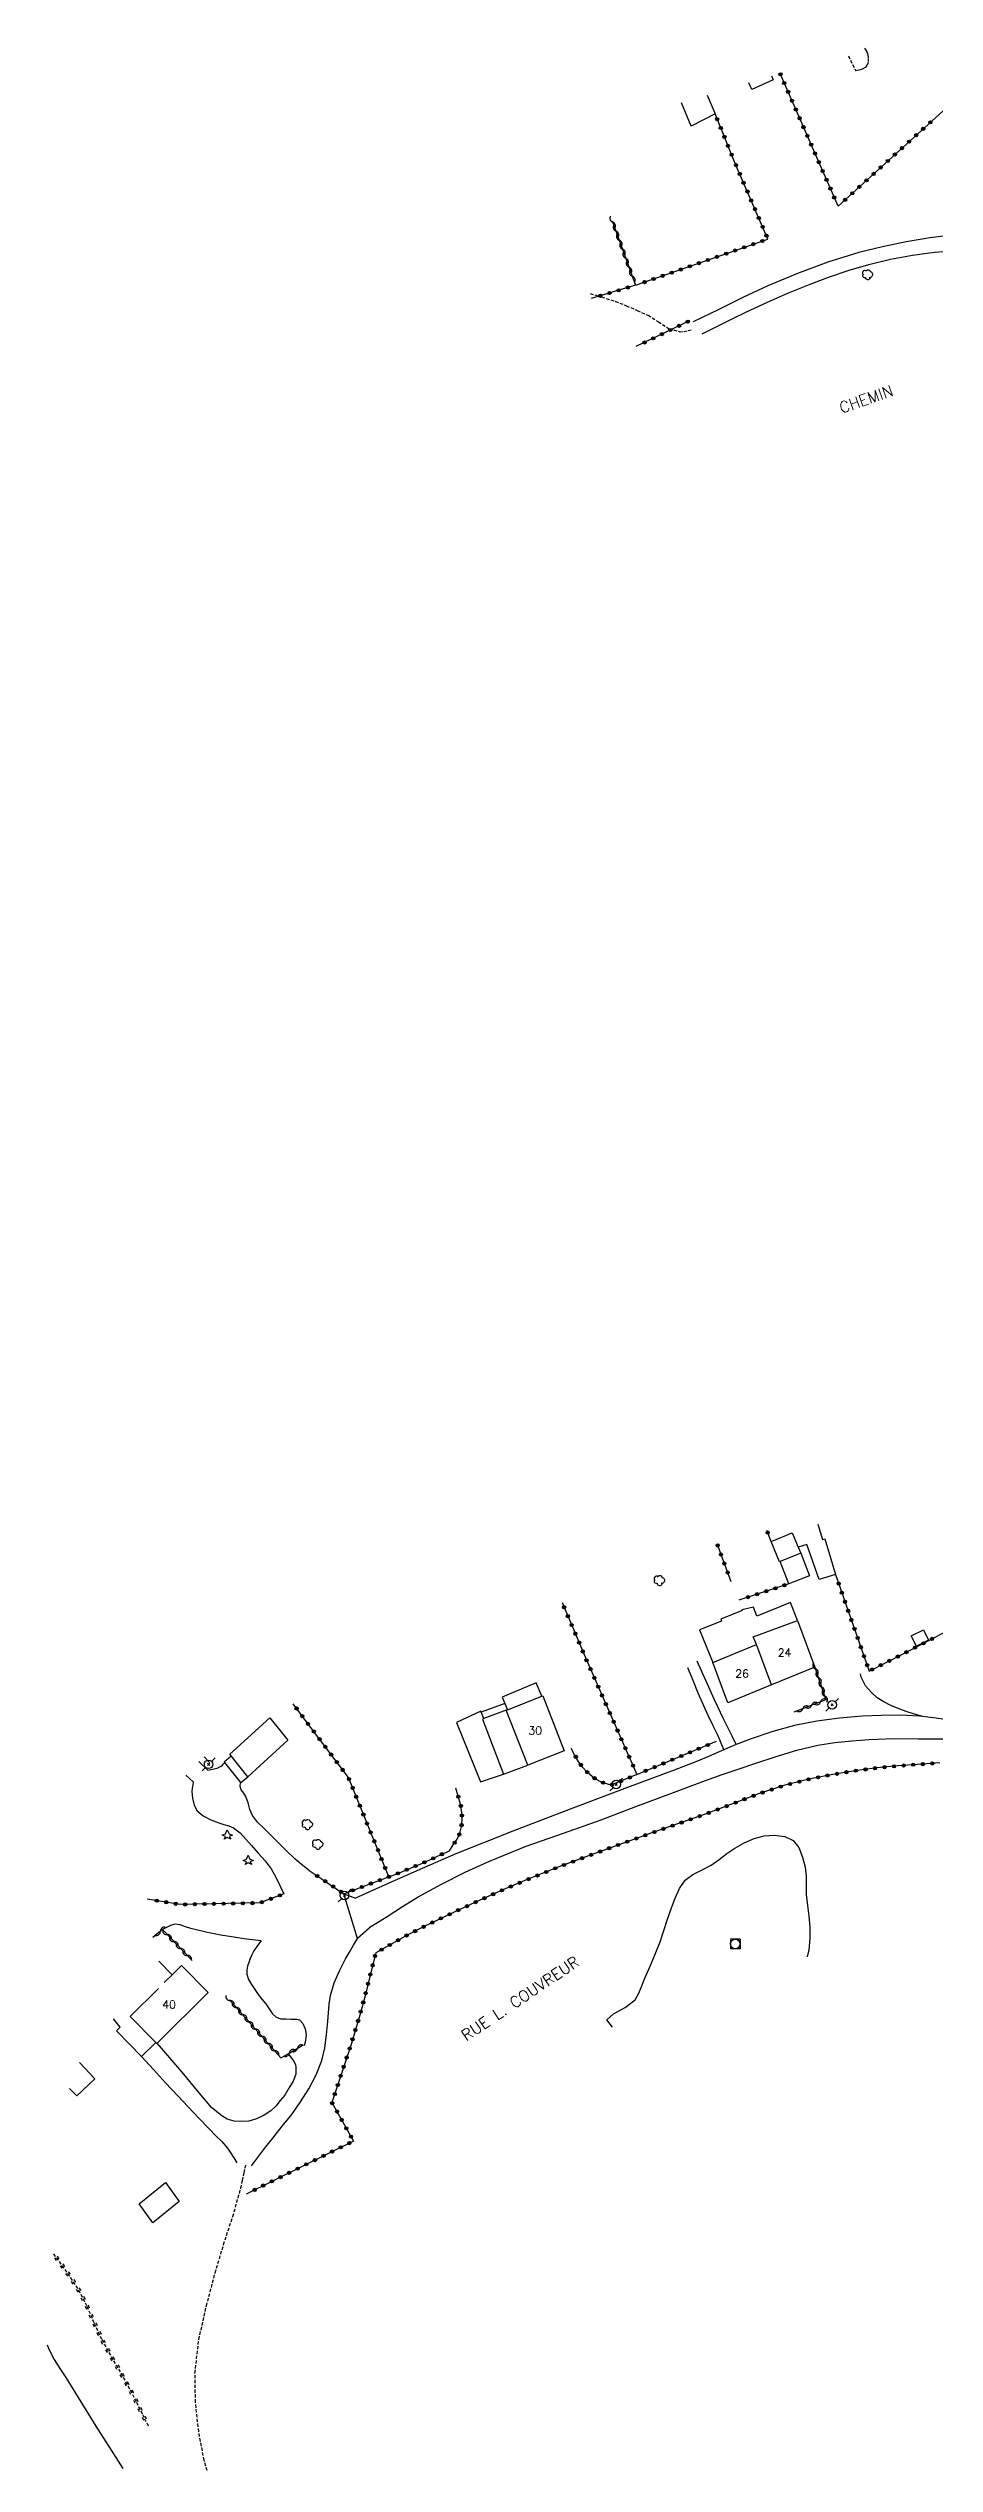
# Model space of a CAD drawing. Header units: millimetres. Extents: x 108000 to 109000, y 127000 to 127777.
# Drawn here: x 108194.8 to 108333.3, y 127399.6 to 127777 of the extents above; entities that cross this region are included whole.
import ezdxf
from ezdxf.enums import TextEntityAlignment as Align

# ---------------------------------------------------------------- set-up
doc = ezdxf.new("R2010")
doc.units = ezdxf.units.MM
doc.linetypes.add('DASHED', pattern=[0.75, 0.5, -0.25])
doc.layers.get('0').update_dxf_attribs({"linetype": 'CONTINUOUS'})
for name, color, linetype in [('W0017', 7, 'CONTINUOUS'), ('W0070', 7, 'DASHED'), ('W0071', 7, 'CONTINUOUS'), ('W0101', 7, 'CONTINUOUS'), ('W0104', 1, 'CONTINUOUS'), ('W0105', 7, 'CONTINUOUS'), ('W0112', 1, 'DASHED'), ('W0211', 2, 'CONTINUOUS'), ('W0220', 5, 'DASHED'), ('W0300', 7, 'CONTINUOUS'), ('W0303', 7, 'CONTINUOUS'), ('W0310', 3, 'CONTINUOUS'), ('W0323', 7, 'CONTINUOUS'), ('W0420', 7, 'CONTINUOUS'), ('W0473', 7, 'CONTINUOUS'), ('W0515', 5, 'CONTINUOUS'), ('W0989', 7, 'CONTINUOUS'), ('W0991', 7, 'CONTINUOUS'), ('W1102', 7, 'CONTINUOUS')]:
    doc.layers.add(name, color=color, linetype=linetype)
doc.styles.get("Standard").update_dxf_attribs({"font": 'romans.shx', "width": 0.85})

# ---------------------------------------------------------------- blocks, each defined once
blk = doc.blocks.new('T300')
for p, q in [((-0.8, 0.51), (-0.86, 0.34)), ((-0.86, 0.34), (-0.86, 0.17)), ((-0.86, 0.17), (-0.74, 0.06)), ((-0.69, 0.63), (-0.8, 0.51)), ((-0.8, -0.06), (-0.74, 0.06)), ((-0.74, 0.06), (-0.69, 0.11)), ((-0.57, 0.69), (-0.69, 0.63)), ((-0.46, 0.69), (-0.57, 0.69)), ((-0.29, 0.63), (-0.46, 0.69)), ((-0.29, 0.63), (-0.17, 0.74)), ((-0.23, 0.57), (-0.29, 0.63)), ((-0.17, 0.74), (-0.06, 0.8)), ((-0.06, 0.8), (0.06, 0.8)), ((0.06, 0.8), (0.23, 0.74)), ((0.23, 0.74), (0.34, 0.63)), ((0.34, 0.63), (0.4, 0.51)), ((0.46, 0.46), (0.34, 0.46)), ((0.4, 0.51), (0.4, 0.46)), ((0.57, 0.4), (0.46, 0.46)), ((0.57, 0.4), (0.69, 0.29)), ((0.69, 0.29), (0.74, 0.17)), ((0.74, 0.06), (0.69, -0.17)), ((0.74, 0.17), (0.74, 0.06)), ((-0.8, -0.17), (-0.8, -0.06)), ((-0.8, -0.23), (-0.8, -0.17)), ((-0.74, -0.34), (-0.8, -0.23)), ((-0.69, -0.4), (-0.74, -0.34)), ((-0.51, -0.46), (-0.69, -0.4)), ((-0.4, -0.46), (-0.51, -0.46)), ((-0.4, -0.46), (-0.34, -0.46)), ((-0.34, -0.46), (-0.34, -0.4)), ((-0.34, -0.51), (-0.34, -0.46)), ((-0.29, -0.63), (-0.34, -0.51)), ((-0.17, -0.74), (-0.29, -0.63)), ((-0.06, -0.8), (-0.17, -0.74)), ((0.06, -0.8), (-0.06, -0.8)), ((0.17, -0.74), (0.06, -0.8)), ((0.23, -0.69), (0.17, -0.74)), ((0.29, -0.46), (0.23, -0.46)), ((0.29, -0.63), (0.23, -0.69)), ((0.46, -0.4), (0.29, -0.46)), ((0.34, -0.51), (0.29, -0.63)), ((0.34, -0.51), (0.34, -0.46)), ((0.57, -0.34), (0.46, -0.4)), ((0.63, -0.29), (0.57, -0.34)), ((0.69, -0.17), (0.63, -0.29))]:
    blk.add_line(p, q)
blk = doc.blocks.new('T303')
for p, q in [((-0.77, 0), (-0.28, 0.21)), ((-0.28, -0.21), (-0.77, 0)), ((-0.28, 0.21), (0, 0.83)), ((0, 0.83), (0.28, 0.21)), ((0.28, 0.21), (0.83, 0)), ((0.83, 0), (0.28, -0.21)), ((-0.49, -0.63), (-0.28, -0.21)), ((0, -0.35), (-0.49, -0.63)), ((0.56, -0.63), (0, -0.35)), ((0.28, -0.21), (0.56, -0.63))]:
    blk.add_line(p, q)
blk = doc.blocks.new('T473')
for p, q in [((-0.166667, 0.166667), (0.166667, -0.166667)), ((-0.166667, -0.166667), (0.166667, 0.166667)), ((0.500001, 0.500001), (1.000002, 1.000002)), ((-1.000002, -1.000002), (-0.500001, -0.500001))]:
    blk.add_line(p, q)
blk.add_ellipse((0, 0), major_axis=(0.471405, 0.471405), ratio=1, start_param=5.4977871438, end_param=11.780972451)
blk = doc.blocks.new('T420')
for p, q in [((0.75, 0.75), (-0.75, 0.75)), ((-0.75, 0.75), (-0.75, -0.75)), ((0.75, 0.75), (0.75, -0.75)), ((0.75, -0.75), (-0.75, -0.75))]:
    blk.add_line(p, q)
blk.add_ellipse((0, 0), major_axis=(-0.53, 0.53), ratio=1, start_param=3.926991, end_param=10.210176)
blk = doc.blocks.new('t220o')
at = {"color": 0, "linetype": 'Continuous'}
for p, q in [((-0.25, 0.25), (0.25, 0.25)), ((-0.25, -0.25), (0.25, -0.25))]:
    blk.add_line(p, q, dxfattribs=at)
blk = doc.blocks.new('t323o')
at = {"color": 0, "linetype": 'Continuous'}
for radius in [0.25, 0.15]:
    blk.add_circle((0, 0), radius, dxfattribs=at)
blk = doc.blocks.new('t310o')
at = {"color": 0, "linetype": 'Continuous'}
for centre, start, end in [((-0.5, 0.38), 216.8699, 323.1304), ((0.5, -0.37), 36.8699, 143.1303)]:
    blk.add_arc(centre, 0.625, start, end, dxfattribs=at)

msp = doc.modelspace()

# ---------------------------------------------------------------- linework, layer by layer
at = {"layer": 'W0017'}
for points in [[(108302.32, 127511.91), (108301.65, 127513.25), (108300.99, 127514.6), (108300.33, 127515.95), (108298.93, 127518.93), (108297.56, 127521.93), (108296.19, 127524.93)], [(108294.68, 127523.97), (108295.5, 127521.98), (108296.32, 127519.98), (108297.18, 127518), (108297.88, 127516.5), (108298.61, 127515.01), (108299.32, 127513.52), (108299.67, 127512.72), (108300.02, 127511.92), (108300.36, 127511.12)], [(108331.45, 127516.28), (108330.16, 127516.69), (108328.86, 127517.09), (108327.6, 127517.56), (108326.47, 127518.04), (108325.36, 127518.57), (108324.35, 127519.23), (108323.38, 127520.09), (108322.52, 127521.09), (108321.93, 127522.22), (108321.85, 127522.46), (108321.79, 127522.72), (108321.73, 127522.97)], [(108218.32, 127509.26), (108219.75, 127507.9), (108220.48, 127508.07), (108221.2, 127508.23), (108221.84, 127508.55), (108222.03, 127508.72), (108222.2, 127508.92), (108222.38, 127509.11)], [(108216.3, 127507.13), (108217.44, 127506.1), (108217.37, 127505.59), (108217.29, 127505.08), (108217.26, 127504.58), (108217.35, 127503.52), (108217.62, 127502.47), (108218.08, 127501.57), (108219.01, 127500.76), (108220.22, 127500.18), (108221.48, 127499.69), (108222.25, 127499.43), (108223.04, 127499.21), (108223.77, 127498.9), (108224.79, 127498.12), (108225.68, 127497.15), (108226.57, 127496.17), (108227.63, 127494.96), (108228.69, 127493.76), (108229.65, 127492.48), (108230.35, 127491.22), (108230.97, 127489.91), (108231.59, 127488.59)], [(108235.56, 127492.22), (108234.82, 127492.84), (108234.07, 127493.45), (108233.34, 127494.08), (108232.01, 127495.33), (108230.72, 127496.63), (108229.45, 127497.94), (108228.47, 127498.85), (108227.5, 127499.78), (108226.71, 127500.82), (108226.32, 127501.77), (108226.03, 127502.79), (108225.68, 127503.78), (108225.34, 127504.31), (108224.96, 127504.84), (108224.79, 127505.4), (108224.8, 127505.6), (108224.84, 127505.8), (108224.88, 127506.01)], [(108228.06, 127481.23), (108226.74, 127481.39), (108225.42, 127481.56), (108224.1, 127481.75), (108221.75, 127482.15), (108219.42, 127482.62), (108217.1, 127483.16), (108216.24, 127483.46), (108215.4, 127483.77), (108214.56, 127483.86), (108213.91, 127483.67), (108213.27, 127483.33), (108212.64, 127483)], [(108228.06, 127481.23), (108227.67, 127480.71), (108227.28, 127480.2), (108226.93, 127479.67), (108226.62, 127479.09), (108226.34, 127478.49), (108226.12, 127477.88), (108225.96, 127477.28), (108225.85, 127476.66), (108225.84, 127476.06), (108226.09, 127475.23), (108226.55, 127474.43), (108227.06, 127473.66), (108227.61, 127472.89), (108228.2, 127472.15), (108228.8, 127471.41), (108229.31, 127470.63), (108229.82, 127469.86), (108230.44, 127469.3), (108231.14, 127469.09), (108231.93, 127469.04), (108232.72, 127469), (108233.18, 127468.99), (108233.64, 127468.99), (108234.05, 127468.9), (108234.6, 127468.35), (108234.94, 127467.5), (108235.09, 127466.63), (108235.06, 127466.04), (108234.93, 127465.44), (108234.8, 127464.84)], [(108226.54, 127446.12), (108227.65, 127447.55), (108228.77, 127448.99), (108229.88, 127450.42), (108231.37, 127452.28), (108232.85, 127454.13), (108234.21, 127456.07), (108235.5, 127458.14), (108236.67, 127460.29), (108237.56, 127462.53), (108238.01, 127464.52), (108238.26, 127466.57), (108238.47, 127468.63), (108238.59, 127470), (108238.7, 127471.36), (108238.9, 127472.7), (108239.5, 127474.67), (108240.32, 127476.58), (108241.26, 127478.43), (108241.87, 127479.5), (108242.51, 127480.56), (108243.15, 127481.61)], [(108231.76, 127457.13), (108231.06, 127456.28), (108230.36, 127455.43), (108229.57, 127454.69), (108228.52, 127453.99), (108227.35, 127453.43), (108226.14, 127453.1), (108225.02, 127453.01), (108223.86, 127453.09), (108222.78, 127453.38), (108221.92, 127453.89), (108221.12, 127454.55), (108220.32, 127455.22), (108218.15, 127457.82), (108215.98, 127460.41), (108213.79, 127462.99), (108213.14, 127463.74), (108212.48, 127464.49), (108211.82, 127465.24)], [(108209.35, 127463.2), (108211.24, 127461.14), (108213.14, 127459.09), (108215.04, 127457.04), (108216.68, 127455.3), (108218.33, 127453.56), (108219.98, 127451.83), (108220.94, 127450.86), (108221.91, 127449.88), (108222.79, 127448.85), (108223.31, 127448.1), (108223.79, 127447.33), (108224.27, 127446.56)], [(108232.29, 127463.62), (108232.72, 127463.07), (108233.15, 127462.52), (108233.43, 127461.93), (108233.51, 127461.45), (108233.51, 127460.94), (108233.47, 127460.44), (108233.09, 127459.3), (108232.42, 127458.22), (108231.76, 127457.13)]]:
    msp.add_lwpolyline(points, dxfattribs=at)
at = {"layer": 'W0070'}
for points in [[(108279.47, 127738.64), (108281.26, 127738.12), (108283.42, 127737.42), (108285.14, 127736.73), (108286.84, 127736.01), (108288.52, 127735.24), (108290.17, 127734.22), (108291.8, 127733.15), (108293.52, 127732.66), (108294.15, 127732.72), (108294.79, 127732.85), (108295.42, 127732.98)], [(108220.67, 127394.87), (108219.16, 127400.1), (108218.31, 127404.58), (108217.81, 127409.15), (108217.73, 127413.7), (108218.34, 127418.97), (108219.53, 127424.21), (108220.9, 127429.4), (108222.21, 127433.81), (108223.65, 127438.18), (108224.89, 127442.6), (108225.16, 127443.81), (108225.41, 127445.01), (108225.66, 127446.22)]]:
    msp.add_lwpolyline(points, dxfattribs=at)
at = {"layer": 'W0071'}
for points in [[(108336.84, 127747.86), (108332.62, 127747.32), (108328.87, 127746.71), (108325.14, 127745.96), (108321.46, 127745.04), (108316.64, 127743.54), (108311.9, 127741.76), (108307.22, 127739.82), (108303.32, 127738.03), (108299.46, 127736.12), (108295.6, 127734.21)], [(108296.96, 127732.34), (108299.27, 127733.5), (108301.57, 127734.66), (108303.9, 127735.78), (108307.18, 127737.3), (108310.49, 127738.76), (108313.84, 127740.11), (108316.87, 127741.24), (108319.93, 127742.28), (108323.02, 127743.19), (108326.42, 127744.01), (108329.85, 127744.66), (108333.31, 127745.12), (108336.77, 127745.34)], [(108245.33, 127483.52), (108247.75, 127485.07), (108250.17, 127486.63), (108252.63, 127488.12), (108256.26, 127490.11), (108259.97, 127491.96), (108263.73, 127493.7), (108269.48, 127496.02), (108275.34, 127498.1), (108281.19, 127500.18), (108286.63, 127502.23), (108292.06, 127504.29), (108297.52, 127506.29), (108300.13, 127507.22), (108302.75, 127508.14), (108305.38, 127509.02), (108308.57, 127510.05), (108311.79, 127511.03), (108315.04, 127511.8), (108317.7, 127512.22), (108320.39, 127512.51), (108323.09, 127512.72), (108326.93, 127512.85), (108330.77, 127512.83), (108334.62, 127512.81)], [(108334.86, 127515.86), (108333.55, 127516.03), (108332.25, 127516.2), (108331.45, 127516.28), (108330.94, 127516.34), (108327.95, 127516.49), (108324.95, 127516.47), (108321.96, 127516.33), (108318.42, 127516.04), (108314.89, 127515.58), (108311.41, 127514.9), (108308, 127513.96), (108304.63, 127512.81), (108302.32, 127511.91), (108301.32, 127511.52), (108300.36, 127511.12), (108299.63, 127510.8), (108297.95, 127510.05), (108296.27, 127509.3)], [(108296.27, 127509.3), (108292.62, 127507.93), (108288.98, 127506.56), (108285.33, 127505.19), (108276.35, 127501.82), (108267.39, 127498.41), (108258.49, 127494.83), (108253.25, 127492.57), (108248.03, 127490.26), (108242.82, 127487.94)], [(108245.33, 127483.52), (108243.15, 127481.61), (108241.01, 127488.61), (108242.82, 127487.94)]]:
    msp.add_lwpolyline(points, dxfattribs=at)
at = {"layer": 'W0101'}
for points in [[(108305.47, 127527.53), (108304.97, 127528.77), (108311.9, 127531.32), (108314.6, 127524)], [(108307.8, 127521.23), (108300.97, 127518.46), (108298.65, 127524.76), (108305.47, 127527.53), (108305.47, 127527.53)], [(108314.6, 127524), (108307.8, 127521.23)], [(108215.6, 127477.4), (108219.81, 127473.16), (108211.82, 127465.24), (108211.78, 127465.2), (108211.6, 127465.38), (108207.58, 127469.44), (108212.01, 127473.83)], [(108212.91, 127474.72), (108214.14, 127475.94), (108215.6, 127477.4)]]:
    msp.add_lwpolyline(points, dxfattribs=at)
msp.add_lwpolyline([(108275.44, 127510.95), (108269.73, 127508.7), (108266.34, 127517.29), (108266.54, 127517.37), (108271.94, 127519.49), (108272.06, 127519.54)], close=True, dxfattribs=at)
at = {"layer": 'W0104'}
for points in [[(108297.76, 127769.65), (108298.99, 127766.71), (108295.28, 127764.79), (108293.74, 127768.46)], [(108315.05, 127546.35), (108315.76, 127543.97), (108316.15, 127544.08), (108317.83, 127538.49), (108315.28, 127537.72), (108313.34, 127543.18), (108312, 127542.77)], [(108312.38, 127541.84), (108313.76, 127538.28), (108310.76, 127537.12), (108310.53, 127537.03), (108309.18, 127540.52)], [(108311.9, 127531.32), (108310.77, 127534.1), (108305.54, 127531.98), (108304.98, 127533.38), (108303.19, 127532.96), (108303.22, 127532.85), (108299.88, 127531.5), (108300, 127531.21), (108296.59, 127529.82), (108298.65, 127524.76)], [(108271.94, 127519.49), (108271.05, 127521.59), (108265.71, 127519.34), (108266.14, 127518.34), (108266.54, 127517.37)], [(108262.88, 127515.99), (108262.47, 127517), (108262.4, 127517.16), (108258.59, 127515.36), (108262.35, 127506.1), (108265.93, 127507.27)], [(108266.34, 127517.29), (108262.88, 127515.99), (108262.67, 127515.91), (108265.93, 127507.27), (108269.73, 127508.7)], [(108212.08, 127478.06), (108214.14, 127475.94)], [(108211.6, 127465.38), (108209.35, 127463.2), (108205.45, 127467.21), (108206.05, 127467.74), (108206.06, 127467.78), (108204.98, 127469.05)], [(108199.67, 127462.25), (108202.1, 127459.71), (108199.26, 127457.01)], [(108199.26, 127457.01), (108198.12, 127458.2)]]:
    msp.add_lwpolyline(points, dxfattribs=at)
for points in [[(108311.07, 127545), (108312, 127542.77), (108312.38, 127541.84), (108309.18, 127540.52), (108309.08, 127540.48), (108307.77, 127543.63)], [(108330.45, 127527.28), (108329.65, 127528.9), (108331.55, 127529.84), (108332.35, 127528.21)], [(108232.25, 127512.59), (108226.01, 127506.9), (108223.4, 127510.15), (108223.18, 127510.42), (108229.42, 127516.11)], [(108211.14, 127437.17), (108209, 127440.17), (108213.12, 127443.5), (108215.26, 127440.51)]]:
    msp.add_lwpolyline(points, close=True, dxfattribs=at)
at = {"layer": 'W0105'}
for points in [[(108266.14, 127518.34), (108262.47, 127517)], [(108224.88, 127506.01), (108222.38, 127509.11), (108222.27, 127509.24), (108223.4, 127510.15)], [(108224.88, 127506.01), (108226.01, 127506.9)]]:
    msp.add_lwpolyline(points, dxfattribs=at)
at = {"layer": 'W0112'}
for points in [[(108319.83, 127775.76), (108320.97, 127773.46)], [(108322.37, 127776.96), (108322.45, 127776.82), (108322.69, 127776.4), (108322.86, 127775.96), (108322.94, 127775.37), (108322.9, 127774.76), (108322.7, 127774.25), (108322.43, 127773.98), (108322.08, 127773.76), (108321.71, 127773.6), (108321.47, 127773.54), (108321.22, 127773.5), (108320.97, 127773.46)]]:
    msp.add_lwpolyline(points, dxfattribs=at)
at = {"layer": 'W0211'}
msp.add_lwpolyline([(108194.64, 127418.11), (108194.96, 127417.34), (108195.73, 127415.85), (108196.63, 127414.42), (108197.54, 127413), (108199.88, 127409.2), (108202.26, 127405.43), (108204.64, 127401.66), (108206.48, 127398.81)], dxfattribs=at)
at = {"layer": 'W0220'}
msp.add_lwpolyline([(108195.61, 127432.35), (108196.95, 127430.49), (108198.29, 127428.62), (108199.53, 127426.7), (108200.84, 127424.15), (108201.99, 127421.52), (108203.2, 127418.91), (108204.64, 127416.28), (108206.15, 127413.68), (108207.61, 127411.05), (108208.58, 127409.16), (108209.52, 127407.26), (108210.46, 127405.36)], dxfattribs=at)
at = {"layer": 'W0310'}
for points in [[(108282.94, 127749.98), (108286.56, 127739.94)], [(108314.6, 127524), (108316.33, 127518.93), (108311.29, 127516.98)], [(108217.28, 127478.18), (108212.64, 127483), (108211.16, 127481.79)], [(108223.1, 127472.05), (108231.16, 127462.97)], [(108231.16, 127462.97), (108232.29, 127463.62), (108234.63, 127464.98)]]:
    msp.add_lwpolyline(points, dxfattribs=at)
at = {"layer": 'W0323'}
for points in [[(108318.22, 127752.28), (108309.15, 127773.03)], [(108302.16, 127758.94), (108298.99, 127766.71)], [(108336.81, 127769.26), (108335.14, 127767.68), (108318.22, 127752.28)], [(108286.56, 127739.94), (108307.26, 127747.15), (108302.16, 127758.94)], [(108286.56, 127739.94), (108279.63, 127737.85)], [(108294.91, 127734.33), (108286.63, 127730.34)], [(108299.33, 127543.24), (108301.48, 127537.39)], [(108307.77, 127543.63), (108307.07, 127545.39)], [(108317.83, 127538.49), (108323.07, 127523.4), (108328.41, 127526.1), (108335.58, 127529.83), (108348.62, 127537.41), (108359.46, 127543.41), (108356.19, 127546.03)], [(108310.53, 127537.03), (108302.72, 127534.48)], [(108275.1, 127534.12), (108278.85, 127525.26), (108282.81, 127516.25), (108286.78, 127507.24)], [(108241.7, 127506.76), (108235.65, 127514.83), (108233.05, 127518.3)], [(108220, 127509.1), (108219.18, 127510)], [(108286.78, 127507.24), (108282.7, 127505.55), (108282.06, 127505.77), (108281.41, 127505.98), (108280.8, 127506.25), (108279.86, 127506.86), (108279.01, 127507.62), (108278.24, 127508.45), (108277.6, 127509.35), (108277.04, 127510.33), (108276.49, 127511.31)], [(108286.78, 127507.24), (108299.23, 127512.43)], [(108334.13, 127509.04), (108330.65, 127508.82), (108327.49, 127508.57), (108324.33, 127508.27), (108321.18, 127507.87), (108317.4, 127507.25), (108313.63, 127506.49), (108309.92, 127505.57), (108305.77, 127504.21), (108301.7, 127502.64), (108297.61, 127501.09), (108293.3, 127499.57), (108288.98, 127498.06), (108284.67, 127496.52), (108279.63, 127494.68), (108274.6, 127492.8), (108269.62, 127490.81), (108265.86, 127489.21), (108262.13, 127487.55), (108258.43, 127485.83), (108255.92, 127484.65), (108253.43, 127483.44), (108250.97, 127482.17), (108249.3, 127481.25), (108247.64, 127480.3), (108245.99, 127479.36), (108245.17, 127476.12), (108244.35, 127472.87), (108243.49, 127469.65), (108242.11, 127465.07), (108240.62, 127460.52), (108239.14, 127455.97), (108242.5, 127449.97), (108225.71, 127441.68)], [(108248.01, 127491.26), (108241.7, 127506.76)], [(108257.48, 127495.33), (108258.09, 127496.23), (108258.69, 127497.13), (108259.14, 127498.09), (108259.37, 127499.14), (108259.46, 127500.23), (108259.43, 127501.32), (108259.22, 127502.6), (108258.85, 127503.87), (108258.48, 127505.13)], [(108241.01, 127488.61), (108245.21, 127490.2), (108248.01, 127491.26), (108249.41, 127491.78), (108253.56, 127493.5), (108254.87, 127494.1), (108256.18, 127494.72), (108257.48, 127495.33)], [(108235.56, 127492.22), (108236.65, 127491.5), (108237.74, 127490.78), (108238.82, 127490.07), (108239.55, 127489.58), (108240.28, 127489.09), (108241.01, 127488.61)], [(108231.59, 127488.59), (108227.87, 127487.17), (108215.44, 127486.92), (108210.28, 127487.77)]]:
    msp.add_lwpolyline(points, dxfattribs=at)
at = {"layer": 'W0515'}
for points in [[(108304.73, 127770.53), (108304.26, 127771.58)], [(108307.82, 127772.64), (108308.09, 127772.04), (108304.73, 127770.53)], [(108282.1, 127468.93), (108283.15, 127469.84), (108284.96, 127470.82), (108286.49, 127472.03), (108287.1, 127473.08), (108287.58, 127474.23), (108288.04, 127475.4), (108288.86, 127477.27), (108289.66, 127479.16), (108290.4, 127481.07), (108290.99, 127482.85), (108291.54, 127484.66), (108292.17, 127486.42), (108292.76, 127487.94), (108293.42, 127489.44), (108294.3, 127490.72), (108295.53, 127491.63), (108296.97, 127492.33), (108298.38, 127493.08), (108299.62, 127493.96), (108300.84, 127494.88), (108302.11, 127495.71), (108303.57, 127496.54), (108305.1, 127497.26), (108306.66, 127497.67), (108308.25, 127497.74), (108309.88, 127497.54), (108311.21, 127496.95), (108312.09, 127495.82), (108312.68, 127494.32), (108313.07, 127492.76), (108313.23, 127491.36), (108313.21, 127489.92), (108313.23, 127488.49), (108313.43, 127486.79), (108313.67, 127485.1), (108313.8, 127483.4), (108313.79, 127481.63), (108313.66, 127479.85), (108313.4, 127478.74)], [(108282.98, 127467.75), (108282.1, 127468.93)]]:
    msp.add_lwpolyline(points, dxfattribs=at)
at = {"layer": 'W1102'}
msp.add_lwpolyline([(108307.8, 127521.23), (108305.47, 127527.53)], dxfattribs=at)

# ---------------------------------------------------------------- block references
at = {"layer": 'W0220'}
for p, rotation in [((108196.12, 127431.64), 305.7701137561929), ((108197, 127430.43), 305.6245333788614), ((108197.87, 127429.21), 305.6245333788614), ((108198.71, 127427.97), 302.8557219505671), ((108199.53, 127426.71), 302.8557219505671), ((108200.21, 127425.37), 297.1907212462572), ((108200.89, 127424.04), 293.617948291687), ((108201.49, 127422.66), 293.617948291687), ((108202.1, 127421.29), 294.8725113068399), ((108202.73, 127419.93), 294.8725113068399), ((108203.38, 127418.58), 298.7019620308316), ((108204.1, 127417.26), 298.7019620308316), ((108204.83, 127415.95), 300.1467015455637), ((108205.58, 127414.66), 300.1467015455637), ((108206.33, 127413.35), 299.0361036867723), ((108207.06, 127412.04), 299.0361036867723), ((108207.78, 127410.73), 297.1681423714936), ((108208.46, 127409.39), 297.1681423714936), ((108209.13, 127408.05), 296.3232982677616), ((108209.79, 127406.7), 296.323298267936)]:
    msp.add_blockref('t220o', p, dxfattribs=dict(at, rotation=rotation))
at = {"layer": 'W0300'}
for p in [(108322.87, 127741.57), (108290.35, 127537.52), (108235.33, 127499.41), (108236.95, 127496.31)]:
    msp.add_blockref('T300', p, dxfattribs=at)
at = {"layer": 'W0303'}
for p in [(108222.77, 127497.77), (108226.04, 127493.79)]:
    msp.add_blockref('T303', p, dxfattribs=at)
at = {"layer": 'W0310'}
for p, rotation in [((108283, 127749.81), 289.8074328106101), ((108283.51, 127748.4), 289.8074328106101), ((108284.02, 127746.99), 289.8074328106101), ((108284.53, 127745.58), 289.8074328106101), ((108285.03, 127744.17), 289.8074328106101), ((108285.54, 127742.76), 289.8074328106101), ((108286.05, 127741.35), 289.8074328106101), ((108314.69, 127523.75), 288.8233315947928), ((108315.17, 127522.33), 288.8233315947928), ((108315.65, 127520.91), 288.8233315947928), ((108316.14, 127519.49), 288.8233315947928), ((108312.69, 127517.52), 201.1654065765672), ((108314.09, 127518.06), 201.1654065765672), ((108315.49, 127518.6), 201.1654065765672), ((108212.32, 127482.74), 219.3700622577548), ((108213.39, 127482.22), 133.8866606965009), ((108214.43, 127481.14), 133.8866606965009), ((108215.47, 127480.06), 133.8866606965009), ((108216.51, 127478.98), 133.8866606965009), ((108223.2, 127471.94), 311.5853501512445), ((108224.19, 127470.82), 311.5853501512445), ((108225.19, 127469.7), 311.5853501512445), ((108226.18, 127468.58), 311.5853501512445), ((108227.18, 127467.45), 311.5853501512445), ((108228.17, 127466.33), 311.5853501512445), ((108229.17, 127465.21), 311.5853501512445), ((108230.16, 127464.09), 311.5853501512445), ((108232.46, 127463.72), 30.09944611464082), ((108233.76, 127464.47), 30.09944611464082)]:
    msp.add_blockref('t310o', p, dxfattribs=dict(at, rotation=rotation))
at = {"layer": 'W0323'}
for p, rotation in [((108309.21, 127772.9), 113.6049144375396), ((108309.81, 127771.53), 113.6049144375396), ((108310.41, 127770.15), 113.6049144375396), ((108299.33, 127765.89), 112.1923709193129), ((108311.01, 127768.78), 113.6049144375396), ((108311.61, 127767.4), 113.6049144375396), ((108312.21, 127766.03), 113.6049144375396), ((108332.64, 127765.4), 222.2824491588708), ((108299.89, 127764.5), 112.1923709193129), ((108300.46, 127763.11), 112.1923709193129), ((108301.02, 127761.72), 112.1923709193129), ((108312.81, 127764.65), 113.6049144375396), ((108313.41, 127763.28), 113.6049144375396), ((108314.01, 127761.91), 113.6049144375396), ((108329.31, 127762.38), 222.2824491588708), ((108330.42, 127763.38), 222.2824491588708), ((108331.53, 127764.39), 222.2824491588708), ((108301.59, 127760.33), 112.1923709193129), ((108302.26, 127758.7), 113.3707302751063), ((108314.61, 127760.53), 113.6049144375396), ((108315.21, 127759.16), 113.6049144375396), ((108324.88, 127758.34), 222.2824491588708), ((108325.99, 127759.35), 222.2824491588708), ((108327.1, 127760.36), 222.2824491588708), ((108328.2, 127761.37), 222.2824491588708), ((108302.86, 127757.32), 113.3707302751063), ((108303.45, 127755.95), 113.3707302751063), ((108304.05, 127754.57), 113.3707302751063), ((108315.81, 127757.78), 113.6049144375396), ((108316.42, 127756.41), 113.6049144375396), ((108317.02, 127755.03), 113.6049144375396), ((108320.44, 127754.3), 222.2824491588708), ((108321.55, 127755.31), 222.2824491588708), ((108322.66, 127756.32), 222.2824491588708), ((108323.77, 127757.33), 222.2824491588708), ((108304.64, 127753.19), 113.3707302751063), ((108305.24, 127751.82), 113.3707302751063), ((108305.83, 127750.44), 113.3707302751063), ((108317.62, 127753.66), 113.6049144375396), ((108319.33, 127753.29), 222.2824491588708), ((108306.39, 127746.85), 19.21454198529978), ((108306.43, 127749.06), 113.3707302751063), ((108307.02, 127747.68), 113.3707302751063), ((108295.06, 127742.9), 19.21454198529978), ((108296.47, 127743.39), 19.21454198529978), ((108297.89, 127743.89), 19.21454198529978), ((108299.31, 127744.38), 19.21454198529978), ((108300.72, 127744.87), 19.21454198529978), ((108302.14, 127745.37), 19.21454198529978), ((108303.56, 127745.86), 19.21454198529978), ((108304.97, 127746.35), 19.21454198529978), ((108283.94, 127739.15), 196.734776295468), ((108285.38, 127739.58), 196.734776295468), ((108287.98, 127740.43), 19.21454198529978), ((108289.39, 127740.92), 19.21454198529978), ((108290.81, 127741.42), 19.21454198529978), ((108292.22, 127741.91), 19.21454198529978), ((108293.64, 127742.4), 19.21454198529978), ((108281.07, 127738.29), 196.734776295468), ((108282.51, 127738.72), 196.734776295468), ((108289.33, 127731.64), 205.7118262530655), ((108290.68, 127732.29), 205.7118262530655), ((108292.03, 127732.95), 205.7118262530655), ((108293.38, 127733.6), 205.7118262530655), ((108294.73, 127734.25), 205.7118262530655), ((108287.98, 127730.99), 205.7118262530655), ((108299.41, 127543.03), 290.161166341313), ((108307.22, 127545.03), 111.6931682180278), ((108299.93, 127541.62), 290.161166341313), ((108300.44, 127540.21), 290.161166341313), ((108300.96, 127538.8), 290.161166341313), ((108305.58, 127535.41), 198.0688324956678), ((108307, 127535.88), 198.0688324956678), ((108308.43, 127536.34), 198.0688324956678), ((108309.85, 127536.81), 198.0688324956678), ((108318.32, 127537.07), 289.1748817016672), ((108318.81, 127535.65), 289.1748817016672), ((108275.41, 127533.38), 292.9570504636492), ((108276, 127531.99), 292.9570504636492), ((108304.15, 127534.95), 198.0688324956678), ((108319.31, 127534.23), 289.1748817016672), ((108319.8, 127532.82), 289.1748817016672), ((108320.29, 127531.4), 289.1748817016672), ((108276.58, 127530.61), 292.9570504636492), ((108277.17, 127529.23), 292.9570504636492), ((108277.75, 127527.85), 292.9570504636492), ((108320.79, 127529.98), 289.1748817016672), ((108321.28, 127528.57), 289.1748817016672), ((108331.56, 127527.74), 27.52026259935086), ((108332.89, 127528.43), 27.52026259935086), ((108278.34, 127526.47), 292.9570504636492), ((108278.92, 127525.09), 293.7610000115426), ((108321.77, 127527.15), 289.1748817016672), ((108322.26, 127525.73), 289.1748817016672), ((108322.76, 127524.32), 289.1748817016672), ((108324.89, 127524.32), 26.77915996936119), ((108326.23, 127525), 26.77915996936119), ((108327.57, 127525.67), 26.77915996936119), ((108328.9, 127526.36), 27.52026259935086), ((108330.23, 127527.05), 27.52026259935086), ((108279.53, 127523.72), 293.7610000115426), ((108280.13, 127522.34), 293.7610000115426), ((108280.74, 127520.97), 293.7610000115426), ((108323.55, 127523.65), 26.77915996936119), ((108233.6, 127517.56), 126.8687623565564), ((108234.5, 127516.36), 126.8687623565564), ((108281.34, 127519.6), 293.7610000115426), ((108281.94, 127518.23), 293.7610000115426), ((108282.55, 127516.85), 293.7610000115426), ((108235.4, 127515.16), 126.8687623565564), ((108236.3, 127513.96), 126.8687623565572), ((108237.2, 127512.76), 126.8687623565572), ((108283.15, 127515.48), 293.7610000116201), ((108283.76, 127514.11), 293.7610000116201), ((108284.36, 127512.73), 293.7610000116201), ((108238.1, 127511.56), 126.8687623565572), ((108239, 127510.36), 126.8687623565572), ((108239.9, 127509.16), 126.8687623565572), ((108277.23, 127510.01), 119.4989781740121), ((108278.03, 127508.74), 125.3936887014427), ((108284.97, 127511.36), 293.7610000116201), ((108285.57, 127509.99), 293.7610000116201), ((108290.93, 127508.97), 22.63423920248323), ((108292.32, 127509.55), 22.63423920248323), ((108293.7, 127510.13), 22.63423920248323), ((108295.09, 127510.71), 22.63423920248323), ((108296.47, 127511.28), 22.63423920248323), ((108297.86, 127511.86), 22.63423920248323), ((108331.45, 127508.87), 183.6194077316079), ((108332.94, 127508.97), 183.6194077316079), ((108240.8, 127507.96), 126.8687623565572), ((108241.79, 127506.54), 112.1516688974945), ((108242.36, 127505.15), 112.1516688974945), ((108279.01, 127507.61), 138.4832714684144), ((108280.17, 127506.66), 146.920345087797), ((108281.49, 127505.96), 161.5383647426316), ((108282.9, 127505.64), 202.5340151788571), ((108284.29, 127506.21), 202.5340151788571), ((108285.68, 127506.78), 202.5340151788571), ((108286.18, 127508.62), 293.7610000116201), ((108288.16, 127507.82), 22.63423920248323), ((108289.55, 127508.4), 22.63423920248323), ((108309.27, 127505.35), 198.0688997450182), ((108310.71, 127505.76), 194.0035963035734), ((108312.17, 127506.13), 194.0035963035734), ((108313.62, 127506.49), 194.0035963035734), ((108315.09, 127506.79), 191.3830772276422), ((108316.57, 127507.08), 191.3830772276422), ((108318.04, 127507.35), 189.2707967878197), ((108319.52, 127507.6), 189.2707967878197), ((108321, 127507.84), 189.2707967878197), ((108322.49, 127508.03), 187.214716126146), ((108323.98, 127508.22), 187.214716126146), ((108325.47, 127508.38), 185.4608733668387), ((108326.96, 127508.52), 185.4608733668387), ((108328.46, 127508.65), 184.6271948655577), ((108329.95, 127508.77), 184.6271948655577), ((108242.92, 127503.76), 112.1516688974945), ((108243.49, 127502.37), 112.1516688974945), ((108258.88, 127503.77), 106.3748377992851), ((108259.27, 127502.32), 99.41869598833931), ((108298, 127501.24), 200.8690415710033), ((108299.41, 127501.77), 200.8690415710033), ((108300.81, 127502.3), 200.8690415710033), ((108302.21, 127502.84), 201.0563385023527), ((108303.61, 127503.38), 201.0563385023527), ((108305.01, 127503.92), 201.0563385023527), ((108306.42, 127504.42), 198.0688997450182), ((108307.85, 127504.89), 198.0688997450182), ((108244.05, 127500.98), 112.1516688974945), ((108244.62, 127499.59), 112.1516688974945), ((108245.18, 127498.2), 112.1516688974945), ((108259.04, 127497.88), 64.67450285529357), ((108259.39, 127499.34), 85.6252377189043), ((108259.44, 127500.83), 91.36642920287723), ((108288.1, 127497.75), 199.6352863709595), ((108289.51, 127498.25), 199.2191224706199), ((108290.93, 127498.74), 199.2191224706199), ((108292.35, 127499.24), 199.2191224706199), ((108293.76, 127499.73), 199.4052995917831), ((108295.18, 127500.23), 199.4052995917831), ((108296.59, 127500.73), 199.4052995917831), ((108245.75, 127496.81), 112.1516688974945), ((108246.32, 127495.42), 112.1516688974945), ((108246.88, 127494.03), 112.1516688974945), ((108254.95, 127494.14), 25.12718819686793), ((108256.31, 127494.78), 25.09124435767794), ((108258.31, 127496.58), 56.35388218116801), ((108278.23, 127494.16), 200.5510498378543), ((108279.64, 127494.69), 200.0651646787079), ((108281.05, 127495.2), 200.0651646787079), ((108282.46, 127495.72), 200.0651646787079), ((108283.86, 127496.23), 200.0651646787079), ((108285.27, 127496.74), 199.6352863709595), ((108286.69, 127497.24), 199.6352863709595), ((108236.81, 127491.39), 326.6031279335007), ((108238.07, 127490.56), 326.4929464795037), ((108245.22, 127490.2), 20.73523393793557), ((108246.62, 127490.73), 20.73523393793557), ((108247.45, 127492.64), 112.1516688974945), ((108248.03, 127491.26), 20.69942999440622), ((108249.43, 127491.79), 22.53638641165203), ((108250.81, 127492.37), 22.53638641165203), ((108252.2, 127492.94), 22.53638641165203), ((108253.58, 127493.52), 24.52281117695607), ((108268.46, 127490.32), 203.0658677562243), ((108269.84, 127490.9), 201.7558076229091), ((108271.24, 127491.46), 201.7558076229091), ((108272.63, 127492.01), 201.7558076229091), ((108274.02, 127492.57), 201.7558076229091), ((108275.42, 127493.11), 200.5510498378543), ((108276.83, 127493.63), 200.5510498378543), ((108211.76, 127487.52), 170.6553280979321), ((108213.24, 127487.28), 170.6553280979321), ((108214.72, 127487.04), 170.6553280979321), ((108216.21, 127486.93), 181.17064383532), ((108217.71, 127486.97), 181.17064383532), ((108219.21, 127487), 181.17064383532), ((108220.71, 127487.03), 181.17064383532), ((108222.21, 127487.06), 181.17064383532), ((108223.71, 127487.09), 181.17064383532), ((108225.21, 127487.12), 181.17064383532), ((108226.71, 127487.15), 181.17064383532), ((108228.18, 127487.29), 200.8877468318269), ((108229.59, 127487.83), 200.8877468318269), ((108230.99, 127488.36), 200.8877468318269), ((108239.32, 127489.74), 326.3461726840719), ((108240.56, 127488.9), 326.2918238213678), ((108242.41, 127489.14), 20.71878719157025), ((108243.82, 127489.67), 20.71878719157025), ((108260.23, 127486.67), 204.844748014542), ((108261.6, 127487.3), 204.844748014542), ((108262.96, 127487.92), 203.9909872461151), ((108264.33, 127488.53), 203.9909872461151), ((108265.7, 127489.14), 203.9909872461151), ((108267.08, 127489.73), 203.0658677562243), ((108252.13, 127482.77), 207.2129564455239), ((108253.46, 127483.45), 205.9267102740195), ((108254.81, 127484.11), 205.9267102740195), ((108256.16, 127484.76), 205.3156643896505), ((108257.52, 127485.4), 205.3156643896505), ((108258.87, 127486.04), 204.844748014542), ((108245.87, 127478.9), 255.8847508624579), ((108246.88, 127479.87), 209.7746627403128), ((108248.18, 127480.61), 209.7746627401505), ((108249.48, 127481.35), 208.862102204427), ((108250.79, 127482.08), 208.862102204427), ((108245.14, 127475.99), 255.8889307724023), ((108245.5, 127477.44), 255.8847508624579), ((108244.02, 127471.63), 254.9945672992387), ((108244.41, 127473.08), 255.8889307724023), ((108244.77, 127474.53), 255.8889307724023), ((108242.78, 127467.3), 253.187126191339), ((108243.22, 127468.74), 253.187126191339), ((108243.63, 127470.18), 254.9945672992387), ((108241.9, 127464.43), 251.9058680532583), ((108242.35, 127465.87), 253.187126191339), ((108240.5, 127460.16), 251.9172516119577), ((108240.97, 127461.58), 251.9058680532583), ((108241.43, 127463.01), 251.9058680532583), ((108239.57, 127457.31), 251.9172516119577), ((108240.04, 127458.73), 251.9172516119577), ((108239.18, 127455.89), 299.2284844685668), ((108239.92, 127454.58), 299.2284844685668), ((108240.65, 127453.27), 299.2284844685668), ((108240.51, 127448.99), 206.2898824123677), ((108241.38, 127451.96), 299.2284844685668), ((108241.85, 127449.65), 206.2898824123677), ((108242.11, 127450.65), 299.2284844685668), ((108232.44, 127445), 206.2898824123677), ((108233.78, 127445.66), 206.2898824123677), ((108235.13, 127446.33), 206.2898824123677), ((108236.47, 127446.99), 206.2898824123677), ((108237.82, 127447.66), 206.2898824123677), ((108239.16, 127448.32), 206.2898824123677), ((108227.06, 127442.34), 206.2898824123677), ((108228.4, 127443.01), 206.2898824123677), ((108229.75, 127443.67), 206.2898824123677), ((108231.09, 127444.34), 206.2898824123677)]:
    msp.add_blockref('t323o', p, dxfattribs=dict(at, rotation=rotation))
at = {"layer": 'W0420'}
msp.add_blockref('T420', (108302.15, 127480.76), dxfattribs=at)
at = {"layer": 'W0473'}
for p in [(108317.28, 127518.12), (108219.86, 127508.83), (108283.55, 127505.67), (108241.1, 127488.32)]:
    msp.add_blockref('T473', p, dxfattribs=at)

# ---------------------------------------------------------------- texts
at = {"layer": 'W0989'}
for s, rotation, p in [('CHEMIN', 19.1364, (108318.78, 127719.88)), ('RUE L. COUVREUR', 34.0083, (108260.13, 127465.51))]:
    msp.add_text(s, height=1.75, rotation=rotation, dxfattribs=at).set_placement(p)
at = {"layer": 'W0991'}
for s, p in [('24', (108309.85, 127526.28)), ('26', (108303.22, 127523)), ('30', (108270.89, 127514.12)), ('40', (108213.69, 127471.3))]:
    msp.add_text(s, height=1.25, dxfattribs=at).set_placement(p, align=Align.MIDDLE_CENTER)

doc.saveas('drawing.dxf')
